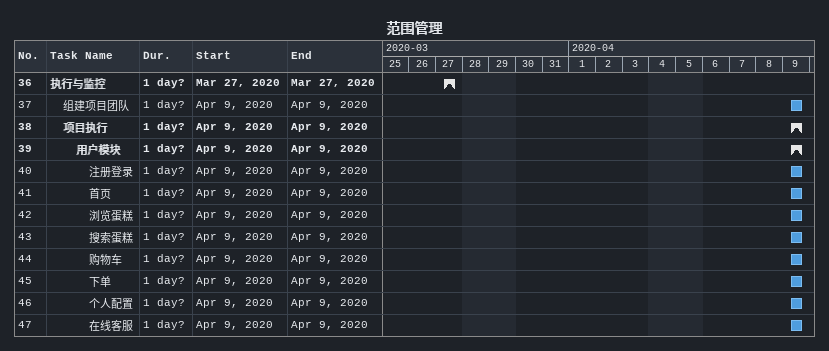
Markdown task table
范围管理

| ID | Level | Task | Duration | Start | Finish |
|---|---|---|---|---|---|
| 36 | 1 | **执行与监控** | 1d? | 2020-03-27 | 2020-03-27 |
| 37 | 2 | 组建项目团队 | 1d? | 2020-04-09 | 2020-04-09 |
| 38 | 2 | **项目执行** | 1d? | 2020-04-09 | 2020-04-09 |
| 39 | 3 | **用户模块** | 1d? | 2020-04-09 | 2020-04-09 |
| 40 | 4 | 注册登录 | 1d? | 2020-04-09 | 2020-04-09 |
| 41 | 4 | 首页 | 1d? | 2020-04-09 | 2020-04-09 |
| 42 | 4 | 浏览蛋糕 | 1d? | 2020-04-09 | 2020-04-09 |
| 43 | 4 | 搜索蛋糕 | 1d? | 2020-04-09 | 2020-04-09 |
| 44 | 4 | 购物车 | 1d? | 2020-04-09 | 2020-04-09 |
| 45 | 4 | 下单 | 1d? | 2020-04-09 | 2020-04-09 |
| 46 | 4 | 个人配置 | 1d? | 2020-04-09 | 2020-04-09 |
| 47 | 4 | 在线客服 | 1d? | 2020-04-09 | 2020-04-09 |
